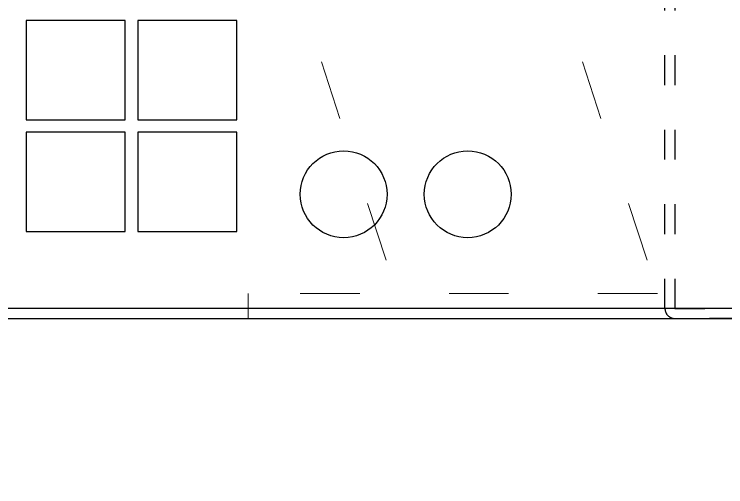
# Model space of a CAD drawing. Extents: x 59521 to 184406, y -1257 to 56672.
# Drawn here: x 68788 to 69074.7, y 17786.4 to 17976.7 of the extents above; entities that cross this region are included whole.
import ezdxf

# ---------------------------------------------------------------- set-up
doc = ezdxf.new("R2010")
doc.units = 0
doc.header["$MEASUREMENT"] = 0
doc.linetypes.add('ACAD_ISO03W100', pattern=[30, 12, -18])
doc.layers.get('0').update_dxf_attribs({"linetype": 'CONTINUOUS'})
doc.layers.add('THICK', color=7, linetype='CONTINUOUS', lineweight=0)

# ---------------------------------------------------------------- blocks, each defined once
blk = doc.blocks.new('sfsafsf')
at = {"color": 87}
blk.add_line((49935.25, -19915.5), (46935.25, -19915.5), dxfattribs=at)
for points in [[(46935.25, -19919.5), (49935.25, -19919.5), (49935.25, -19719.5), (46935.25, -19719.5)], [(47392.75, -19839.5), (47432.75, -19839.5), (47432.75, -19799.5), (47392.75, -19799.5)], [(47437.75, -19839.5), (47477.75, -19839.5), (47477.75, -19799.5), (47437.75, -19799.5)], [(47392.75, -19884.5), (47432.75, -19884.5), (47432.75, -19844.5), (47392.75, -19844.5)], [(47437.75, -19884.5), (47477.75, -19884.5), (47477.75, -19844.5), (47437.75, -19844.5)]]:
    blk.add_lwpolyline(points, close=True, dxfattribs=at)
at = {"color": 87, "linetype": 'ACAD_ISO03W100'}
blk.add_lwpolyline([(47654.25, -19719.5), (47710.25, -19719.5), (47710.25, -19723.5), (47654.25, -19723.5), (47654.25, -19915.5), (47710.25, -19915.5), (47710.25, -19919.5), (47654.25, -19919.5, -0.414214), (47650.25, -19915.5), (47650.25, -19723.5, -0.414214)], format="xyb", close=True, dxfattribs=at)
at = {"color": 87}
for centre in [(47520.75, -19869.5), (47570.75, -19869.5)]:
    blk.add_circle(centre, 17.5, dxfattribs=at)
blk = doc.blocks.new('ETRYRTERRTERWDDASW')
at = {"layer": 'THICK', "color": 1, "linetype": 'ACAD_ISO03W100', "ltscale": 2}
for p, q in [((214128.38, 51356.57), (213334.9, 48924.57)), ((214233.57, 51356.57), (213440.09, 48924.57))]:
    blk.add_line(p, q, dxfattribs=at)
blk.add_lwpolyline([(213275.09, 48924.57), (213500.09, 48924.57), (213500.09, 48914.57), (213275.09, 48914.57)], close=True, dxfattribs=at)

msp = doc.modelspace()

# ---------------------------------------------------------------- linework, layer by layer
at = {"layer": 'THICK', "lineweight": -3}
msp.add_lwpolyline([(77414.239, 17854.172), (77414.239, 17709.172), (77390.239, 17709.172), (77390.239, 17604.172), (65554.239, 17604.172), (65554.239, 17709.172), (65530.239, 17709.172), (65530.239, 17854.172)], close=True, dxfattribs=at)

# ---------------------------------------------------------------- block references
at = {"xscale": -1}
msp.add_blockref('ETRYRTERRTERWDDASW', (282382.331, -31060.397), dxfattribs=at)
at = {"color": 0}
msp.add_blockref('sfsafsf', (21399.992, 37773.67), dxfattribs=at)

doc.saveas('drawing.dxf')
